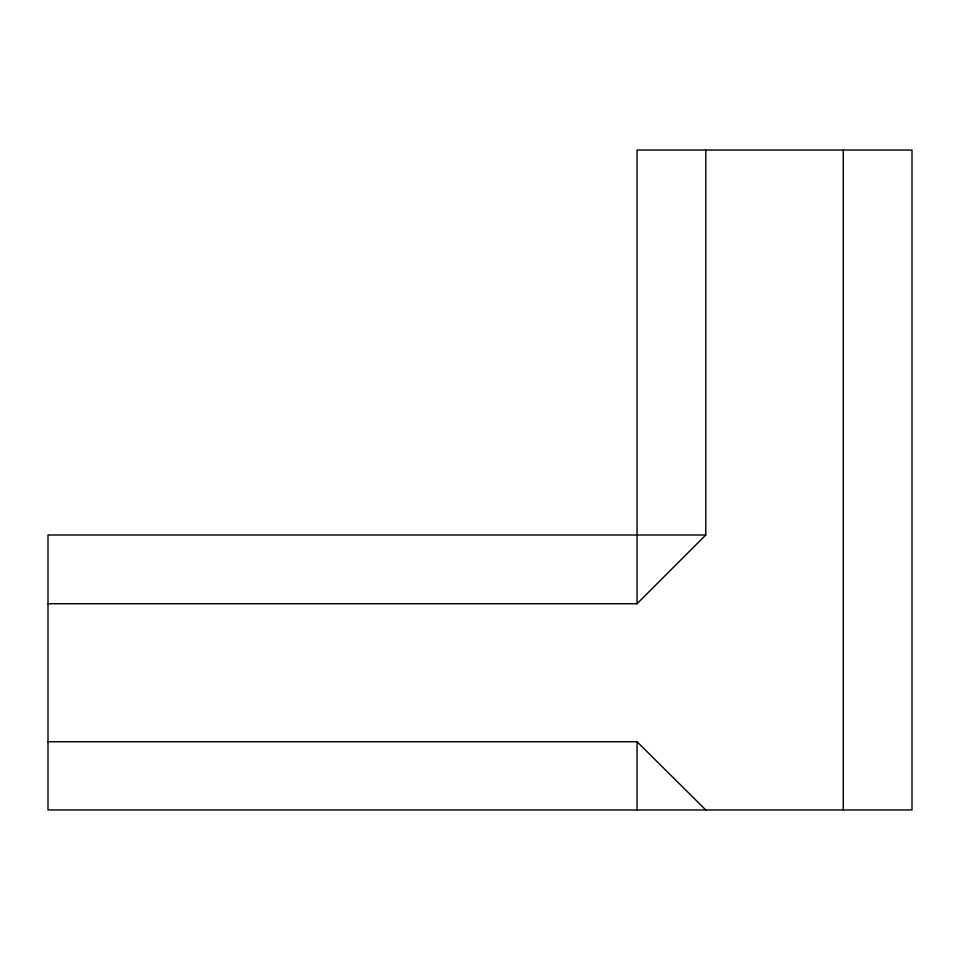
<?xml version="1.0" encoding="UTF-8"?>
<svg xmlns="http://www.w3.org/2000/svg" width="960" height="960" viewBox="0 0 960 960"><rect width="100%" height="100%" fill="white"/><g stroke="black" fill="none" stroke-linecap="round" stroke-linejoin="round"><path stroke-width="1.44" d="M48 603.732L637.044 603.732L705.78 534.996L705.78 150.048M705.78 534.996L48 534.996L48 809.952L912 809.952L912 150.048L637.044 150.048L637.044 603.732M48 741.756L637.044 741.756L705.78 809.952M843.264 150.048L843.264 809.952M637.044 741.756L637.044 809.952"/></g></svg>
